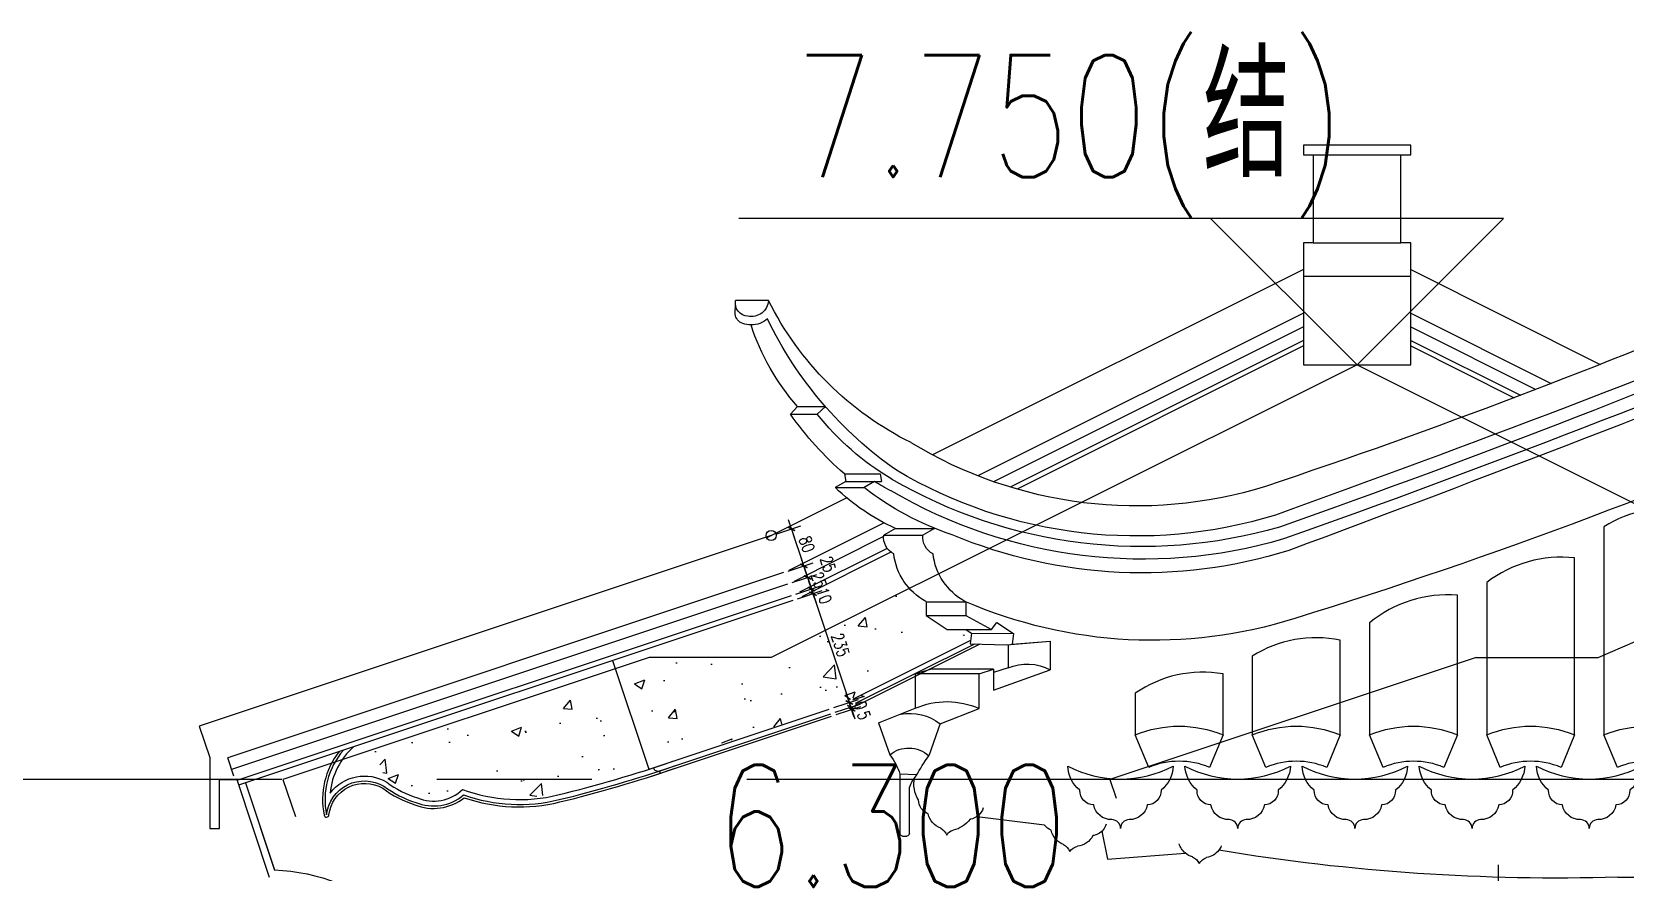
# Model space of a CAD drawing. Extents: x 296441 to 853063, y 459050 to 1117990.
# Drawn here: x 590151 to 593415, y 975248 to 976970 of the extents above; entities that cross this region are included whole.
import ezdxf

# ---------------------------------------------------------------- set-up
doc = ezdxf.new("R2010")
doc.units = 0
doc.header["$LTSCALE"] = 1000
for name, pattern in [('14-GRID$0$CENTER2', [28.575, 19.05, -3.175, 3.175, -3.175]), ('G1-ELEV-ce-20$0$B-ELEV-S-A1$0$HIDDEN2', [4.7625, 3.175, -1.5875]), ('G1-ELEV-ce-20$0$HIDDEN2', [4.7625, 3.175, -1.5875])]:
    doc.linetypes.add(name, pattern=pattern)
for name, color, linetype in [('14-GRID$0$G-GRID', 9, '14-GRID$0$CENTER2'), ('G-ELEV-ce-TEXT$0$A-ANNO-LEVL', 3, 'Continuous'), ('G-ELEV-ce-TEXT$0$A-ANNO-LEVL-TEXT', 255, 'Continuous'), ('G1-ELEV-ce-20$0$A-ELEV-HDDN', 161, 'G1-ELEV-ce-20$0$HIDDEN2'), ('G1-ELEV-ce-20$0$A-ELEV-MEDM', 4, 'Continuous'), ('G1-ELEV-ce-20$0$A-ELEV-MEDM-HEVY', 2, 'Continuous'), ('G1-ELEV-ce-20$0$A-ELEV-THIN', 144, 'Continuous'), ('G1-ELEV-ce-20$0$A-ELEV-XTHIN', 5, 'Continuous'), ('G1-ELEV-ce-20$0$B-ELEV-S-A1$0$A-ELEV-HDDN', 161, 'G1-ELEV-ce-20$0$B-ELEV-S-A1$0$HIDDEN2'), ('G1-ELEV-ce-20$0$CT-02-S$0$A-ELEV-HEVY', 2, 'Continuous'), ('G1-ELEV-ce-20$0$CT-02-S$0$A-ELEV-THIN', 144, 'Continuous'), ('G1-ELEV-ce-20$0$yankou-E-01$0$A-ELEV-MEDM', 4, 'Continuous'), ('G1-ELEV-ce-20$0$yankou-E-01$0$A-ELEV-THIN', 144, 'Continuous'), ('G1-ELEV-ce-20$0$yankou-E-01$0$A_CUR_STONE', 35, 'Continuous'), ('ZT1_通用--填充---PM、LM、DY、JD', 8, 'Continuous')]:
    doc.layers.add(name, color=color, linetype=linetype)
doc.layers.add('G1-ELEV-ce-20$0$yankou-E-01$0$A-ANNO-NPLT', color=215, linetype='Continuous', plot=False)
doc.styles.add('G-ELEV-ce-TEXT$0$GOA_01_thin_0.75', font='romans.shx', dxfattribs={"width": 0.75, "bigfont": 'hzdx.shx'})
doc.styles.add('G1-ELEV-ce-20$0$yankou-E-01$0$GOA_01_thin_0.75', font='romans.shx', dxfattribs={"width": 0.75, "bigfont": 'hzdx.shx'})
doc.dimstyles.new('G1-ELEV-ce-20$0$yankou-E-01$0$GOA_DIMN10', dxfattribs={"dimscale": 0.1, "dimtxt": 250, "dimasz": 100, "dimexe": 200, "dimexo": 100, "dimgap": 75, "dimtad": 1, "dimdec": 0, "dimzin": 0, "dimdsep": 46, "dimtxsty": 'G1-ELEV-ce-20$0$yankou-E-01$0$GOA_01_thin_0.75', "dimblk": 'G1-ELEV-ce-20$0$yankou-E-01$0$TICK-3', "dimcen": 0, "dimclrd": 256, "dimclre": 256, "dimclrt": 7, "dimazin": 0, "dimtfac": 0.5, "dimtdec": 0, "dimtix": 1, "dimtmove": 2, "dimatfit": 0, "dimldrblk": 'G1-ELEV-ce-20$0$yankou-E-01$0$TICK-arow', "dimfxl": 0, "dimtvp": 1, "dimtolj": 1, "dimtzin": 0, "dimlwd": -1, "dimlwe": -1, "dimarcsym": 0})

# ---------------------------------------------------------------- blocks, each defined once
blk = doc.blocks.new('G1-ELEV-ce-20$0$甘蔗脊200侧-E')
at = {"layer": 'G1-ELEV-ce-20$0$A-ELEV-MEDM'}
blk.add_lwpolyline([(-110, -50), (-110, 180), (-110, 180), (-110, 200), (-90, 200), (-90, 380), (-110, 380), (-110, 400), (110, 400), (110, 380), (90, 380), (90, 200), (110, 200), (110, 180), (110, 180), (110, -50)], close=True, dxfattribs=at)
at = {"layer": 'G1-ELEV-ce-20$0$A-ELEV-THIN', "ltscale": 0.1}
blk.add_line((110, -50), (110, -50), dxfattribs=at)
blk = doc.blocks.new('G1-ELEV-ce-20$0$yankou-E-01$0$TICK-3')
blk.add_line((2, 0), (-2, 0))
at = {"const_width": 0.3}
blk.add_lwpolyline([(0.6, 0.6), (-0.6, -0.6)], dxfattribs=at)
blk = doc.blocks.new('*D806')
at = {"layer": 'Defpoints', "color": 0, "transparency": 16777216}
for p in [(591787.4, 975572.5), (591788.9, 975567.7), (591830.3, 975581.5)]:
    blk.add_point(p, dxfattribs=at)
at = {"layer": 'G1-ELEV-ce-20$0$yankou-E-01$0$A-ANNO-NPLT', "transparency": 16777216}
for p, q in [((591796.8, 975575.6), (591847.7, 975592.6)), ((591825.5, 975595.7), (591822.4, 975605.2)), ((591798.4, 975570.9), (591849.2, 975587.8)), ((591828.7, 975586.3), (591830.3, 975581.5)), ((591833.4, 975572), (591836.6, 975562.5))]:
    blk.add_line(p, q, dxfattribs=at)
at = {"layer": 'G1-ELEV-ce-20$0$yankou-E-01$0$A-ANNO-NPLT', "transparency": 16777216, "xscale": 10, "yscale": 10, "zscale": 10}
for p, rotation in [((591828.7, 975586.3), 288.4349488059263), ((591830.3, 975581.5), 108.4349488059263)]:
    blk.add_blockref('G1-ELEV-ce-20$0$yankou-E-01$0$TICK-3', p, dxfattribs=dict(at, rotation=rotation))
at = {"layer": 'G1-ELEV-ce-20$0$yankou-E-01$0$A-ANNO-NPLT', "color": 7, "transparency": 16777216, "insert": (591855.6, 975569.2), "char_height": 25, "attachment_point": 5, "rotation": 288.4349, "style": 'G1-ELEV-ce-20$0$yankou-E-01$0$GOA_01_thin_0.75'}
blk.add_mtext('\\A1;5', dxfattribs=at)
blk = doc.blocks.new('G1-ELEV-ce-20$0$yankou-E-01$0$TICK-arow')
blk.add_line((-1, 0), (0, 0))
blk.add_lwpolyline([(0, 0, 0, 1, 0), (-3, 0, 0, 0, 0)], format="xyseb")
blk = doc.blocks.new('*D807')
at = {"layer": 'Defpoints', "color": 0, "transparency": 16777216}
for p in [(591784.2, 975582), (591787.4, 975572.5), (591828.7, 975586.3)]:
    blk.add_point(p, dxfattribs=at)
at = {"layer": 'G1-ELEV-ce-20$0$yankou-E-01$0$A-ANNO-NPLT', "transparency": 16777216}
for p, q in [((591793.7, 975585.1), (591844.5, 975602.1)), ((591796.8, 975575.6), (591847.7, 975592.6)), ((591822.4, 975605.2), (591819.2, 975614.7)), ((591825.5, 975595.7), (591828.7, 975586.3)), ((591831.8, 975576.8), (591835, 975567.3))]:
    blk.add_line(p, q, dxfattribs=at)
at = {"layer": 'G1-ELEV-ce-20$0$yankou-E-01$0$A-ANNO-NPLT', "transparency": 16777216, "xscale": 10, "yscale": 10, "zscale": 10}
for p, rotation in [((591825.5, 975595.7), 288.4349487845333), ((591828.7, 975586.3), 108.4349487845332)]:
    blk.add_blockref('G1-ELEV-ce-20$0$yankou-E-01$0$TICK-3', p, dxfattribs=dict(at, rotation=rotation))
at = {"layer": 'G1-ELEV-ce-20$0$yankou-E-01$0$A-ANNO-NPLT', "color": 7, "transparency": 16777216, "insert": (591846.1, 975597.3), "char_height": 25, "attachment_point": 5, "rotation": 288.4349, "style": 'G1-ELEV-ce-20$0$yankou-E-01$0$GOA_01_thin_0.75'}
blk.add_mtext('\\A1;10', dxfattribs=at)
blk = doc.blocks.new('*D808')
at = {"layer": 'Defpoints', "color": 0, "transparency": 16777216}
for p in [(591709.9, 975804.9), (591825.5, 975595.7), (591784.2, 975582)]:
    blk.add_point(p, dxfattribs=at)
at = {"layer": 'G1-ELEV-ce-20$0$yankou-E-01$0$A-ANNO-NPLT', "transparency": 16777216}
for p, q in [((591719.4, 975808.1), (591770.2, 975825)), ((591754.4, 975809.2), (591822.4, 975605.2)), ((591793.7, 975585.1), (591844.5, 975602.1))]:
    blk.add_line(p, q, dxfattribs=at)
at = {"layer": 'G1-ELEV-ce-20$0$yankou-E-01$0$A-ANNO-NPLT', "transparency": 16777216, "xscale": 10, "yscale": 10, "zscale": 10}
for p, rotation in [((591751.2, 975818.7), 108.4349487855116), ((591825.5, 975595.7), 288.4349487855116)]:
    blk.add_blockref('G1-ELEV-ce-20$0$yankou-E-01$0$TICK-3', p, dxfattribs=dict(at, rotation=rotation))
at = {"layer": 'G1-ELEV-ce-20$0$yankou-E-01$0$A-ANNO-NPLT', "color": 7, "transparency": 16777216, "insert": (591807.3, 975713.5), "char_height": 25, "attachment_point": 5, "rotation": 288.4349, "style": 'G1-ELEV-ce-20$0$yankou-E-01$0$GOA_01_thin_0.75'}
blk.add_mtext('\\A1;235', dxfattribs=at)
blk = doc.blocks.new('*D809')
at = {"layer": 'Defpoints', "color": 0, "transparency": 16777216}
for p in [(591751.2, 975818.7), (591706.7, 975814.4), (591709.9, 975804.9)]:
    blk.add_point(p, dxfattribs=at)
at = {"layer": 'G1-ELEV-ce-20$0$yankou-E-01$0$A-ANNO-NPLT', "transparency": 16777216}
for p, q in [((591716.2, 975817.6), (591767, 975834.5)), ((591719.4, 975808.1), (591770.2, 975825)), ((591744.9, 975837.7), (591741.7, 975847.1)), ((591748, 975828.2), (591751.2, 975818.7)), ((591754.4, 975809.2), (591757.5, 975799.7))]:
    blk.add_line(p, q, dxfattribs=at)
at = {"layer": 'G1-ELEV-ce-20$0$yankou-E-01$0$A-ANNO-NPLT', "transparency": 16777216, "xscale": 10, "yscale": 10, "zscale": 10}
for p, rotation in [((591748, 975828.2), 288.4349488059263), ((591751.2, 975818.7), 108.4349488059263)]:
    blk.add_blockref('G1-ELEV-ce-20$0$yankou-E-01$0$TICK-3', p, dxfattribs=dict(at, rotation=rotation))
at = {"layer": 'G1-ELEV-ce-20$0$yankou-E-01$0$A-ANNO-NPLT', "color": 7, "transparency": 16777216, "insert": (591773.7, 975814.6), "char_height": 25, "attachment_point": 5, "rotation": 288.4349, "style": 'G1-ELEV-ce-20$0$yankou-E-01$0$GOA_01_thin_0.75'}
blk.add_mtext('\\A1;10', dxfattribs=at)
blk = doc.blocks.new('*D810')
at = {"layer": 'Defpoints', "color": 0, "transparency": 16777216}
for p in [(591698.8, 975838.1), (591748, 975828.2), (591706.7, 975814.4)]:
    blk.add_point(p, dxfattribs=at)
at = {"layer": 'G1-ELEV-ce-20$0$yankou-E-01$0$A-ANNO-NPLT', "transparency": 16777216}
for p, q in [((591708.3, 975841.3), (591759.1, 975858.2)), ((591737, 975861.4), (591733.8, 975870.9)), ((591740.1, 975851.9), (591748, 975828.2)), ((591716.2, 975817.6), (591767, 975834.5)), ((591751.2, 975818.7), (591754.4, 975809.2))]:
    blk.add_line(p, q, dxfattribs=at)
at = {"layer": 'G1-ELEV-ce-20$0$yankou-E-01$0$A-ANNO-NPLT', "transparency": 16777216, "xscale": 10, "yscale": 10, "zscale": 10}
for p, rotation in [((591740.1, 975851.9), 288.4349488059263), ((591748, 975828.2), 108.4349488059263)]:
    blk.add_blockref('G1-ELEV-ce-20$0$yankou-E-01$0$TICK-3', p, dxfattribs=dict(at, rotation=rotation))
at = {"layer": 'G1-ELEV-ce-20$0$yankou-E-01$0$A-ANNO-NPLT', "color": 7, "transparency": 16777216, "insert": (591763.1, 975846.4), "char_height": 25, "attachment_point": 5, "rotation": 288.4349, "style": 'G1-ELEV-ce-20$0$yankou-E-01$0$GOA_01_thin_0.75'}
blk.add_mtext('\\A1;25', dxfattribs=at)
blk = doc.blocks.new('*D811')
at = {"layer": 'Defpoints', "color": 0, "transparency": 16777216}
for p in [(591690.9, 975861.8), (591740.1, 975851.9), (591698.8, 975838.1)]:
    blk.add_point(p, dxfattribs=at)
at = {"layer": 'G1-ELEV-ce-20$0$yankou-E-01$0$A-ANNO-NPLT', "transparency": 16777216}
for p, q in [((591729.1, 975885.1), (591725.9, 975894.6)), ((591700.4, 975865), (591751.2, 975881.9)), ((591708.3, 975841.3), (591759.1, 975858.2)), ((591732.2, 975875.6), (591740.1, 975851.9)), ((591743.3, 975842.4), (591746.5, 975832.9))]:
    blk.add_line(p, q, dxfattribs=at)
at = {"layer": 'G1-ELEV-ce-20$0$yankou-E-01$0$A-ANNO-NPLT', "transparency": 16777216, "xscale": 10, "yscale": 10, "zscale": 10}
for p, rotation in [((591732.2, 975875.6), 288.4349488059263), ((591740.1, 975851.9), 108.4349488059263)]:
    blk.add_blockref('G1-ELEV-ce-20$0$yankou-E-01$0$TICK-3', p, dxfattribs=dict(at, rotation=rotation))
at = {"layer": 'G1-ELEV-ce-20$0$yankou-E-01$0$A-ANNO-NPLT', "color": 7, "transparency": 16777216, "insert": (591781.8, 975879), "char_height": 25, "attachment_point": 5, "rotation": 288.4349, "style": 'G1-ELEV-ce-20$0$yankou-E-01$0$GOA_01_thin_0.75'}
blk.add_mtext('\\A1;25', dxfattribs=at)
blk = doc.blocks.new('*D812')
at = {"layer": 'Defpoints', "color": 0, "transparency": 16777216}
for p in [(591665.6, 975937.7), (591690.9, 975861.8), (591732.2, 975875.6)]:
    blk.add_point(p, dxfattribs=at)
at = {"layer": 'G1-ELEV-ce-20$0$yankou-E-01$0$A-ANNO-NPLT', "transparency": 16777216}
for p, q in [((591675.1, 975940.9), (591725.9, 975957.8)), ((591710.1, 975942), (591729.1, 975885.1)), ((591700.4, 975865), (591751.2, 975881.9))]:
    blk.add_line(p, q, dxfattribs=at)
at = {"layer": 'G1-ELEV-ce-20$0$yankou-E-01$0$A-ANNO-NPLT', "transparency": 16777216, "xscale": 10, "yscale": 10, "zscale": 10}
for p, rotation in [((591706.9, 975951.5), 108.4349487855351), ((591732.2, 975875.6), 288.4349487855352)]:
    blk.add_blockref('G1-ELEV-ce-20$0$yankou-E-01$0$TICK-3', p, dxfattribs=dict(at, rotation=rotation))
at = {"layer": 'G1-ELEV-ce-20$0$yankou-E-01$0$A-ANNO-NPLT', "color": 7, "transparency": 16777216, "insert": (591738.6, 975919.9), "char_height": 25, "attachment_point": 5, "rotation": 288.4349, "style": 'G1-ELEV-ce-20$0$yankou-E-01$0$GOA_01_thin_0.75'}
blk.add_mtext('\\A1;80', dxfattribs=at)
blk = doc.blocks.new('G1-ELEV-ce-20$0$xieshanqiqiao-E')
at = {"layer": 'G1-ELEV-ce-20$0$A-ELEV-HDDN'}
for p, q in [((-750, 250), (-1000, 250)), ((-750, 250), (0, 0)), ((0, 0), (-12.6, -37.9))]:
    blk.add_line(p, q, dxfattribs=at)
blk.add_lwpolyline([(-1000, 250), (-1680, 545.7)], dxfattribs=at)
at = {"layer": 'G1-ELEV-ce-20$0$A-ELEV-MEDM'}
for p, q in [((-1574.6, 987.3), (-1574.6, 962.3)), ((-1574.6, 987.3), (-1549.6, 987.3)), ((-1574.6, 937.3), (-1574.6, 912.3))]:
    blk.add_line(p, q, dxfattribs=at)
at = {"layer": 'G1-ELEV-ce-20$0$A-ELEV-MEDM', "ltscale": 0.1}
for p, q in [((699.2, 981.6), (766.6, 981.6)), ((767.5, 953.9), (767.1, 976.4)), ((639.6, 764.4), (654.5, 748.9)), ((543.8, 626.5), (541.1, 610.9)), ((541.1, 610.9), (562.4, 598.4)), ((439, 514.6), (463.2, 500.7)), ((376.3, 363.8), (376.3, 336.2)), ((376.3, 336.2), (333.3, 307.6)), ((294.9, 307.6), (283.4, 299.8)), ((283.4, 299.8), (286, 278.1)), ((333.3, 307.6), (294.9, 307.6)), ((208.6, 276), (208.6, 228.9)), ((286, 278.1), (211.7, 276)), ((208.6, 228.9), (238.5, 219.4)), ((238.5, 226), (365.1, 226)), ((238.5, 226), (238.5, 219.4)), ((365.1, 226), (398.7, 217)), ((398.7, 217), (398.7, 146.2)), ((473.7, 116.6), (398.7, 146.2)), ((473.7, 116.6), (450.4, 50.8)), ((430, 11.1), (430, -110.4)), ((410.6, -110.4), (410.6, -16.2)), ((271.7, -75.4), (134.2, -92.8)), ((16.2, -105.6), (4.9, -163.1)), ((16.2, -105.6), (4.9, -163.1)), ((424.8, -115.6), (415.8, -115.6)), ((4.9, -163.1), (-154.5, -150.7)), ((4.9, -163.1), (-154.5, -150.7))]:
    blk.add_line(p, q, dxfattribs=at)
at = {"layer": 'G1-ELEV-ce-20$0$A-ELEV-MEDM'}
blk.add_lwpolyline([(-1574.6, 962.3), (-1564, 944.9), (-1574.6, 937.3)], dxfattribs=at)
blk.add_lwpolyline([(-1574.6, 912.3, 0.352659), (-1574.6, 778.4, 2.679207)], format="xyb", dxfattribs=at)
blk.add_arc((-1443.1, 770.5), 241.6, 65.2875, 116.1818, dxfattribs=at)
at = {"layer": 'G1-ELEV-ce-20$0$A-ELEV-MEDM', "ltscale": 0.1}
for centre, radius, start, end in [((3901.3, 13240.3), 13325.3, 246.82835, 251.53753), ((121.9, 1268.4), 644.5, 296.267, 333.5834), ((744.7, 956.5), 23, 288.1452, 353.3521), ((280.3, 1079.9), 478.2, 318.728, 341.962), ((732.2, 998.6), 66.9, 272.3393, 287.1228), ((78.3, 1158.2), 706.8, 311.2015, 324.6093), ((-54.8, 1448.8), 888.1, 252.7199, 301.3494), ((260.7, 910), 433.7, 294.278, 314.0642), ((426.3, 496), 37.1, 295.9837, 7.1725), ((315.2, 477.5), 128.3, 298.9055, 353.3374), ((562.4, -31.9), 139.2, 143.5574, 162.0138), ((340.1, -9.1), 61.3, 328.2186, 12.1987), ((345.3, -38), 68.8, 18.4564, 41.7333), ((291, -48.6), 33.1, 196.8426, 261.7376), ((359.1, -40), 33.1, 292.6787, 357.5737), ((39.4, -82), 33.1, 196.8426, 241.8882), ((107.5, -73.3), 33.1, 292.6787, 323.9891), ((107.5, -73.3), 33.1, 292.6787, 323.9891), ((335.5, -43.6), 62, 217.4369, 256.6147), ((333.3, -62.3), 39.4, 289.6163, 348.0699), ((39.4, -82), 33.1, 241.8882, 261.7376), ((39.4, -82), 33.1, 241.8882, 261.7376), ((70, -97.2), 39.4, 206.3464, 264.8), ((70, -97.2), 39.4, 206.3464, 264.8), ((81.6, -95.7), 39.4, 289.6163, 348.0699), ((81.6, -95.7), 39.4, 289.6163, 348.0699), ((318.3, -120.8), 17.1, 24.7769, 80.4216), ((363.1, -127.1), 32.2, 120.9986, 155.3226), ((415.8, -110.4), 5.18, 180, 270), ((424.8, -110.4), 5.18, 270, 0), ((-191.6, -121), 39.4, 201.9274, 217.2656), ((-191.6, -121), 39.4, 217.2656, 260.381), ((-209.7, -190), 32.2, 34.6748, 68.9987), ((-209.7, -190), 32.2, 34.6748, 68.9987), ((-155, -187.3), 32.2, 116.5797, 150.9036), ((-155, -187.3), 32.2, 116.5797, 150.9036), ((-179.8, -120.5), 39.4, 285.1974, 310.8833), ((-179.8, -120.5), 39.4, 285.1974, 310.8833), ((-179.8, -120.5), 39.4, 310.8833, 343.651), ((57.2, -167.3), 32.2, 39.0937, 73.4177), ((57.2, -167.3), 32.2, 39.0937, 73.4177), ((111.5, -160.5), 32.2, 120.9986, 155.3226), ((111.5, -160.5), 32.2, 120.9986, 155.3226)]:
    blk.add_arc(centre, radius, start, end, dxfattribs=at)
at = {"layer": 'G1-ELEV-ce-20$0$A-ELEV-MEDM-HEVY'}
blk.add_line((-1040.4, -200), (-1400, -200), dxfattribs=at)
blk.add_arc((-915.1, 4034.9), 4236.7, 268.3059, 279.4032, dxfattribs=at)
at = {"layer": 'G1-ELEV-ce-20$0$A-ELEV-THIN'}
for p, q in [((639.6, 764.4), (582.8, 764.4)), ((582.8, 764.4), (599.4, 748.9)), ((654.5, 748.9), (599.4, 748.9)), ((470.3, 626.5), (467.5, 610.9)), ((543.8, 626.5), (470.3, 626.5)), ((541.1, 610.9), (467.5, 610.9)), ((482.3, 610.9), (503.6, 598.4)), ((562.4, 598.4), (503.6, 598.4)), ((439, 514.6), (359.2, 514.6)), ((359.2, 514.6), (382.8, 500.7)), ((463.2, 500.7), (382.8, 500.7)), ((294.8, 364.8), (294.8, 336.2)), ((294.8, 363.8), (376.3, 363.8)), ((294.8, 336.2), (242.3, 307.6)), ((376.3, 336.2), (294.8, 336.2)), ((231.6, 321.8), (197.2, 299.4)), ((283.4, 299.8), (197.2, 299.4)), ((197.2, 299.4), (199.8, 277.8)), ((242.3, 307.6), (231.6, 321.8)), ((294.9, 307.6), (242.3, 307.6)), ((199.8, 277.8), (122.3, 283.9)), ((211.7, 276), (122.3, 283.9)), ((122.3, 283.9), (122.3, 225.1)), ((238.5, 183.2), (122.3, 225.1)), ((267.5, 217), (238.5, 226)), ((238.5, 219.4), (238.5, 183.2)), ((267.5, 217), (398.7, 217)), ((267.5, 145.5), (267.5, 217)), ((347.3, 114.6), (267.5, 145.5)), ((347.5, 114.7), (370.7, 48.9)), ((395.4, 10), (430, 11.1))]:
    blk.add_line(p, q, dxfattribs=at)
for points in [[(-1649.2, 91.5), (-1649.2, 612, -0.2), (-1469.2, 612), (-1469.2, 91.5)], [(-1420.5, 91.5), (-1420.5, 612, -0.2), (-1240.5, 612), (-1240.5, 91.5)], [(-1191.8, 91.5), (-1191.8, 551.2, -0.196654), (-1011.8, 517.9), (-1011.8, 91.5)], [(-951.8, 91.5), (-951.8, 454.3, -0.192612), (-771.8, 404), (-771.8, 91.5)], [(-711.8, 91.5), (-711.8, 378.1, -0.190732), (-531.8, 321.4), (-531.8, 91.5)], [(-471.8, 91.5), (-471.8, 285.4, -0.196819), (-291.8, 252.9), (-291.8, 91.5)], [(-231.8, 91.5), (-231.8, 216.7, -0.195296), (-51.8, 177), (-51.8, 91.5)], [(-1621.5, 25.1, -0.2), (-1496.9, 25.1), (-1469.2, 91.5, 0.2), (-1649.2, 91.5), (-1621.5, 25.1)], [(-1392.8, 25.1, -0.2), (-1268.2, 25.1), (-1240.5, 91.5, 0.2), (-1420.5, 91.5), (-1392.8, 25.1)], [(-1164.1, 25.1, -0.2), (-1039.5, 25.1), (-1011.8, 91.5, 0.2), (-1191.8, 91.5), (-1164.1, 25.1)], [(-924.1, 25.1, -0.2), (-799.5, 25.1), (-771.8, 91.5, 0.2), (-951.8, 91.5), (-924.1, 25.1)], [(-684.1, 25.1, -0.2), (-559.5, 25.1), (-531.8, 91.5, 0.2), (-711.8, 91.5), (-684.1, 25.1)], [(-444.1, 25.1, -0.2), (-319.5, 25.1), (-291.8, 91.5, 0.2), (-471.8, 91.5), (-444.1, 25.1)], [(-204.1, 25.1, -0.2), (-79.5, 25.1), (-51.8, 91.5, 0.2), (-231.8, 91.5), (-204.1, 25.1)], [(-1450.5, -100, -0.408684), (-1432.8, -82, 0.371092), (-1395.6, -51.8, 0.424354), (-1367.4, -21.8, 0.213335), (-1342.5, 27.6, -0.244572), (-1558.5, 27.6, 0.213335), (-1533.6, -21.8, 0.424354), (-1505.3, -51.8, 0.371092), (-1468.1, -82, -0.408684), (-1450.5, -100)], [(-1221.8, -100, -0.408684), (-1204.1, -82, 0.371092), (-1166.9, -51.8, 0.424354), (-1138.6, -21.8, 0.213335), (-1113.8, 27.6, -0.244572), (-1329.8, 27.6, 0.213335), (-1304.9, -21.8, 0.424354), (-1276.6, -51.8, 0.371092), (-1239.4, -82, -0.408684), (-1221.8, -100)], [(-981.8, -100, -0.408684), (-964.1, -82, 0.371092), (-926.9, -51.8, 0.424354), (-898.6, -21.8, 0.213335), (-873.8, 27.6, -0.244572), (-1089.8, 27.6, 0.213335), (-1064.9, -21.8, 0.424354), (-1036.6, -51.8, 0.371092), (-999.4, -82, -0.408684), (-981.8, -100)], [(-741.8, -100, -0.408684), (-724.1, -82, 0.371092), (-686.9, -51.8, 0.424354), (-658.6, -21.8, 0.213335), (-633.8, 27.6, -0.244572), (-849.8, 27.6, 0.213335), (-824.9, -21.8, 0.424354), (-796.6, -51.8, 0.371092), (-759.4, -82, -0.408684), (-741.8, -100)], [(-501.8, -100, -0.408684), (-484.1, -82, 0.371092), (-446.9, -51.8, 0.424354), (-418.6, -21.8, 0.213335), (-393.8, 27.6, -0.244572), (-609.8, 27.6, 0.213335), (-584.9, -21.8, 0.424354), (-556.6, -51.8, 0.371092), (-519.4, -82, -0.408684), (-501.8, -100)], [(-261.8, -100, -0.408684), (-244.1, -82, 0.371092), (-206.9, -51.8, 0.424354), (-178.6, -21.8, 0.213335), (-153.8, 27.6, -0.244572), (-369.8, 27.6, 0.213335), (-344.9, -21.8, 0.424354), (-316.6, -51.8, 0.371092), (-279.4, -82, -0.408684), (-261.8, -100)], [(-21.8, -100, -0.408684), (-4.1, -82, 0.371092), (33.1, -51.8, 0.424354), (61.4, -21.8, 0.213335), (86.2, 27.6, -0.244572), (-129.8, 27.6, 0.213335), (-104.9, -21.8, 0.424354), (-76.6, -51.8, 0.371092), (-39.4, -82, -0.408684), (-21.8, -100)]]:
    blk.add_lwpolyline(points, format="xyb", dxfattribs=at)
for centre, radius, start, end in [((6163.7, 19036.8), 19630.5, 246.84799, 250.62893), ((9940.2, 29193.9), 30439.9, 247.86837, 250.26388), ((734.2, 983.9), 35.1, 183.6621, 282.168), ((740.2, 976.4), 26.9, 273.0951, 11.218), ((7679.8, 23111.8), 24003.7, 247.32259, 250.44183), ((18874.6, 52177.6), 55172.1, 248.24464, 249.58942), ((-25.2, 1295.2), 807, 304.9694, 334.205), ((732.6, 977.7), 45.9, 227.1987, 272.8577), ((2816.8, 10644.5), 10798, 245.99309, 252.78638), ((163.9, 1094.2), 555.8, 300.6141, 321.598), ((163.9, 1094.2), 555.8, 300.6141, 321.598), ((-54.3, 1463.4), 964.3, 252.8269, 300.65), ((-67.9, 1473.1), 1021.4, 253.6324, 300.3363), ((-64.7, 1492.4), 1015, 253.8281, 300.2713), ((127.5, 1083.9), 614.2, 288.5699, 307.7603), ((270.4, 945.6), 396.2, 296.7526, 302.3415), ((-65.9, 1430.9), 1007.4, 252.645, 292.7201), ((346, 496), 37.1, 295.9837, 7.1725), ((234.8, 477.5), 128.3, 298.9055, 353.3374), ((-87.9, 1253), 967.6, 252.5103, 293.4317), ((169.3, 137.3), 99.6, 66.8014, 118.1739), ((333.9, -2), 161.7, 66.3667, 114.2237), ((411.3, 28.1), 107.6, 80.5927, 126.5113), ((411.8, 3), 61.6, 90.8149, 131.7765), ((-88.7, -270.2), 559.4, 29.8066, 34.7832), ((412.8, 6.5), 58.1, 49.6797, 91.8697)]:
    blk.add_arc(centre, radius, start, end, dxfattribs=at)

msp = doc.modelspace()

# ---------------------------------------------------------------- hatches: boundary and pattern name
at = {"layer": 'ZT1_通用--填充---PM、LM、DY、JD', "ltscale": 1000}
h = msp.add_hatch(dxfattribs=at)
h.set_pattern_fill('混凝土', color=256, scale=30)
h.set_pattern_definition([(50, (590851.11, 975395.1), (215.178, -18.826), [22.5, -247.5]), (355, (590851.11, 975395.1), (-41.625, 225.658), [18, -198]), (100.451, (590869.04, 975393.53), (173.553, 206.832), [19.122, -210.343]), (46.184, (590851.1, 975455.1), (320.17, -49.656), [33.75, -371.25]), (96.636, (590877.8, 975450.96), (280.4, 292.235), [28.68, -315.514]), (351.184, (590851.1, 975455.1), (280.4, 292.236), [27, -297]), (21, (590881.11, 975440.1), (179.072, -120.786), [22.5, -247.5]), (326, (590881.11, 975440.1), (72.995, 217.545), [18, -198]), (71.451, (590896.04, 975430.04), (252.067, 96.76), [19.122, -210.343]), (37.5, (590851.11, 975395.1), (3.648, 99.868), [0, -195.6, 0, -201, 0, -198.75]), (7.5, (590851.11, 975395.1), (78.921, 118.3235), [0, -114.6, 0, -191.1, 0, -75.75]), (327.5, (590784.21, 975395.1), (160.1467, -6.7665), [0, -75, 0, -234, 0, -310.5]), (317.5, (590754.21, 975395.1), (174.956, 30.031), [0, -97.5, 0, -155.4, 0, -220.5])])
h.paths.add_polyline_path([(590878, 975432.3), (590851.1, 975499.6), (591415.5, 975687.7), (591665.5, 975687.7), (591937.9, 975823.9), (591983, 975773.9), (592074.5, 975726.6), (591793.7, 975585.1), (591243, 975409.8), (591130.2, 975397.3), (591033.3, 975417.6), (590989.6, 975395.1), (590940.7, 975400.3)])

# ---------------------------------------------------------------- linework, layer by layer
at = {"layer": '14-GRID$0$G-GRID', "color": 8, "ltscale": 0.1}
msp.add_line((610665.9, 975437.7), (587815.4, 975437.7), dxfattribs=at)
at = {"layer": 'G-ELEV-ce-TEXT$0$A-ANNO-LEVL'}
msp.add_lwpolyline([(592565.5, 976587.7), (592865.5, 976287.7), (593165.5, 976587.7), (591599.4, 976587.7)], dxfattribs=at)
at = {"layer": 'G1-ELEV-ce-20$0$A-ELEV-MEDM'}
for p, q in [((592775.5, 976537.7), (592955.5, 976537.7)), ((593155.5, 972687.7), (593155.5, 975263))]:
    msp.add_line(p, q, dxfattribs=at)
for points in [[(592755.5, 976393.3), (592089, 976060)], [(592975.5, 976393.3), (593263.4, 976249.3)], [(592755.5, 976365.3), (592121.1, 976048.1)], [(592975.5, 976365.3), (593231.9, 976237.2)], [(592755.5, 976337.4), (592154.9, 976037.1)], [(592755.5, 976326.2), (592169, 976032.9)], [(592975.5, 976337.4), (593200.2, 976225.1)], [(592975.5, 976326.2), (593187.5, 976220.2)], [(591896.6, 975963.8), (591701.3, 975866.2)], [(591895.8, 975935.5), (591712.5, 975843.8)], [(591903.3, 975911.3), (591723.7, 975821.5)], [(591910.8, 975903.8), (591728.2, 975812.5)], [(592074, 975722.7), (591833.2, 975602.3)]]:
    msp.add_lwpolyline(points, dxfattribs=at)
at = {"layer": 'G1-ELEV-ce-20$0$A-ELEV-MEDM-HEVY'}
for points in [[(592755.5, 976482.7), (591996, 976103)], [(592975.5, 976482.7), (593363.8, 976288.6)], [(591820.2, 976015), (591656.3, 975933.1)]]:
    msp.add_lwpolyline(points, dxfattribs=at)
at = {"layer": 'G1-ELEV-ce-20$0$A-ELEV-THIN'}
for points in [[(592082, 975715.5), (591837.7, 975593.4)], [(592092.6, 975715.2), (591840, 975588.9)]]:
    msp.add_lwpolyline(points, dxfattribs=at)
at = {"layer": 'G1-ELEV-ce-20$0$A-ELEV-XTHIN'}
for p, q in [((592775.5, 976717.7), (592955.5, 976717.7)), ((592975.5, 976468.9), (592755.5, 976468.9))]:
    msp.add_line(p, q, dxfattribs=at)
at = {"layer": 'G1-ELEV-ce-20$0$B-ELEV-S-A1$0$A-ELEV-HDDN'}
for points in [[(592865.5, 976287.7), (592865.5, 976287.7), (591665.5, 975687.7)], [(592865.5, 976287.7), (592865.5, 976287.7), (593865.5, 975787.7)], [(591665.5, 975687.7), (591415.5, 975687.7), (590665.5, 975437.7), (590690.8, 975361.8)]]:
    msp.add_lwpolyline(points, dxfattribs=at)
at = {"layer": 'G1-ELEV-ce-20$0$CT-02-S$0$A-ELEV-HEVY'}
msp.add_lwpolyline([(591665.5, 975937.7), (590494.1, 975547.2), (590515.5, 975482.9), (590515.5, 975337.7), (590535.5, 975337.7), (590535.5, 975437.7), (590570.7, 975437.7), (590637.3, 975237.7)], dxfattribs=at)
at = {"layer": 'G1-ELEV-ce-20$0$CT-02-S$0$A-ELEV-THIN'}
msp.add_lwpolyline([(590588.7, 975431.2), (590648.2, 975252.5, -0.180912), (590890.3, 975153.5, 0.239733), (591015.5, 975065.5), (591015.5, 975027.7), (591050.5, 975027.7), (591050.5, 974637.7), (591080.5, 974637.7), (591080.5, 974622.7)], format="xyb", dxfattribs=at)
at = {"layer": 'G1-ELEV-ce-20$0$yankou-E-01$0$A-ANNO-NPLT'}
msp.add_circle((591665.6, 975937.7), 10.4, dxfattribs=at)
at = {"layer": 'G1-ELEV-ce-20$0$yankou-E-01$0$A-ELEV-MEDM'}
for p, q in [((591690.9, 975861.8), (590552.4, 975482.3)), ((591698.8, 975838.1), (590560.3, 975458.6)), ((591706.7, 975814.4), (590571.3, 975435.9)), ((591709.9, 975804.9), (590574.4, 975426.4)), ((591415.8, 975459.2), (591784.2, 975582)), ((590565.1, 975444.4), (590552.4, 975482.3))]:
    msp.add_line(p, q, dxfattribs=at)
msp.add_lwpolyline([(590810.2, 975505, 0.189922), (590762.1, 975410.2, -0.383141), (590878, 975432.3, 0.086524), (590940.7, 975400.3, 0.299593), (591033.3, 975417.6, 0.149695), (591228.8, 975406.3, 0.023178), (591463.8, 975475.2, 0.023178)], format="xyb", dxfattribs=at)
at = {"layer": 'G1-ELEV-ce-20$0$yankou-E-01$0$A-ELEV-THIN'}
for p, q in [((591418.9, 975449.7), (591787.4, 975572.5)), ((591420.4, 975444.9), (591788.9, 975567.7))]:
    msp.add_line(p, q, dxfattribs=at)
for points in [[(590780.4, 975495.1, 0.219271), (590749.7, 975364.8, 0.85298), (590759.6, 975365.2, -0.542729), (590869.7, 975419.8, 0.084776), (590935.6, 975386.2, 0.271964), (591036.5, 975400.5, 0.143135), (591232.4, 975391.8, 0.023174), (591468.7, 975461, 0.023174)], [(590789.3, 975498, 0.232555), (590754.6, 975365.8, -0.543852), (590872.4, 975424, 0.08534), (590937.3, 975390.9, 0.280243), (591035.5, 975406.2, 0.145191), (591231.2, 975396.6, 0.023175), (591467.1, 975465.7, 0.023175)]]:
    msp.add_lwpolyline(points, format="xyb", dxfattribs=at)
msp.add_lwpolyline([(590588.7, 975431.2), (590648.3, 975252.4)], dxfattribs=at)
at = {"layer": 'G1-ELEV-ce-20$0$yankou-E-01$0$A_CUR_STONE'}
for p, q in [((591340.2, 975681.7), (591414.6, 975458.8)), ((591414.6, 975458.8), (591424, 975461.9)), ((591436.7, 975455.6), (591438.3, 975450.8))]:
    msp.add_line(p, q, dxfattribs=at)
msp.add_arc((591433.5, 975465.1), 10, 198.4349, 288.435, dxfattribs=at)

# ---------------------------------------------------------------- block references
at = {"layer": 'G1-ELEV-ce-20$0$A-ELEV-MEDM', "extrusion": (0, 0, -1), "zscale": -1}
msp.add_blockref('G1-ELEV-ce-20$0$甘蔗脊200侧-E', (-592865.5, 976337.7), dxfattribs=at)
at = {"layer": 'G1-ELEV-ce-20$0$A-ELEV-MEDM-HEVY', "extrusion": (0, 0, -1), "zscale": -1}
msp.add_blockref('G1-ELEV-ce-20$0$xieshanqiqiao-E', (-592359.2, 975437.7), dxfattribs=at)

# ---------------------------------------------------------------- texts
at = {"layer": 'G-ELEV-ce-TEXT$0$A-ANNO-LEVL-TEXT', "style": 'G-ELEV-ce-TEXT$0$GOA_01_thin_0.75', "width": 0.75}
for s, p in [('7.750(结)', (591714.3, 976672.3)), ('6.300', (591551, 975217.8))]:
    msp.add_text(s, height=250, dxfattribs=at).set_placement(p)

# ---------------------------------------------------------------- dimensions: what is measured, and where the dimension line sits
at = {"layer": 'G1-ELEV-ce-20$0$yankou-E-01$0$A-ANNO-NPLT', "color": 1}
for base, p1, p2, angle, picture, middle, dimtype in [((591732.2, 975875.6), (591665.6, 975937.7), (591690.9, 975861.8), 288.4349, '*D812', (591738.6, 975919.9), 161), ((591740.1, 975851.9), (591690.9, 975861.8), (591698.8, 975838.1), 108.4349, '*D811', (591781.8, 975879), 160), ((591748, 975828.2), (591698.8, 975838.1), (591706.7, 975814.4), 108.4349, '*D810', (591763.1, 975846.4), 160), ((591751.2, 975818.7), (591706.7, 975814.4), (591709.9, 975804.9), 108.4349, '*D809', (591773.7, 975814.6), 160), ((591825.5, 975595.7), (591709.9, 975804.9), (591784.2, 975582), 288.4349, '*D808', (591807.3, 975713.5), 161), ((591828.7, 975586.3), (591784.2, 975582), (591787.4, 975572.5), 288.4349, '*D807', (591846.1, 975597.3), 161), ((591830.3, 975581.5), (591787.4, 975572.5), (591788.9, 975567.7), 108.4349, '*D806', (591855.6, 975569.2), 160)]:
    dim = msp.add_linear_dim(base=base, p1=p1, p2=p2, angle=angle, dimstyle='G1-ELEV-ce-20$0$yankou-E-01$0$GOA_DIMN10', dxfattribs=at)
    dim.commit()
    dim.dimension.update_dxf_attribs({"geometry": picture, "text_midpoint": middle, "dimtype": dimtype})

doc.saveas('drawing.dxf')
